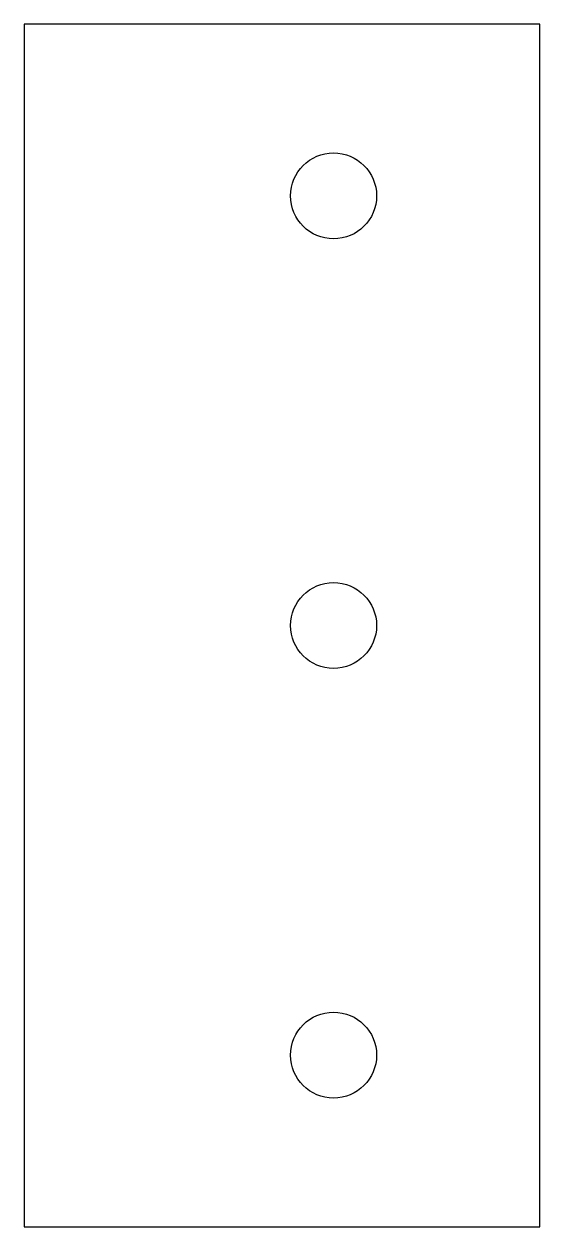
# Model space of a CAD drawing. Header units: millimetres. Extents: x -18 to 12, y -35 to 35.
import ezdxf

# ---------------------------------------------------------------- set-up
doc = ezdxf.new("R2010")
doc.units = ezdxf.units.MM

msp = doc.modelspace()

# ---------------------------------------------------------------- linework, layer by layer
msp.add_lwpolyline([(12, 35), (-18, 35), (-18, -35), (12, -35)], close=True)
for centre in [(0, 25), (0, 0), (0, -25)]:
    msp.add_circle(centre, 2.5)

doc.saveas('drawing.dxf')
